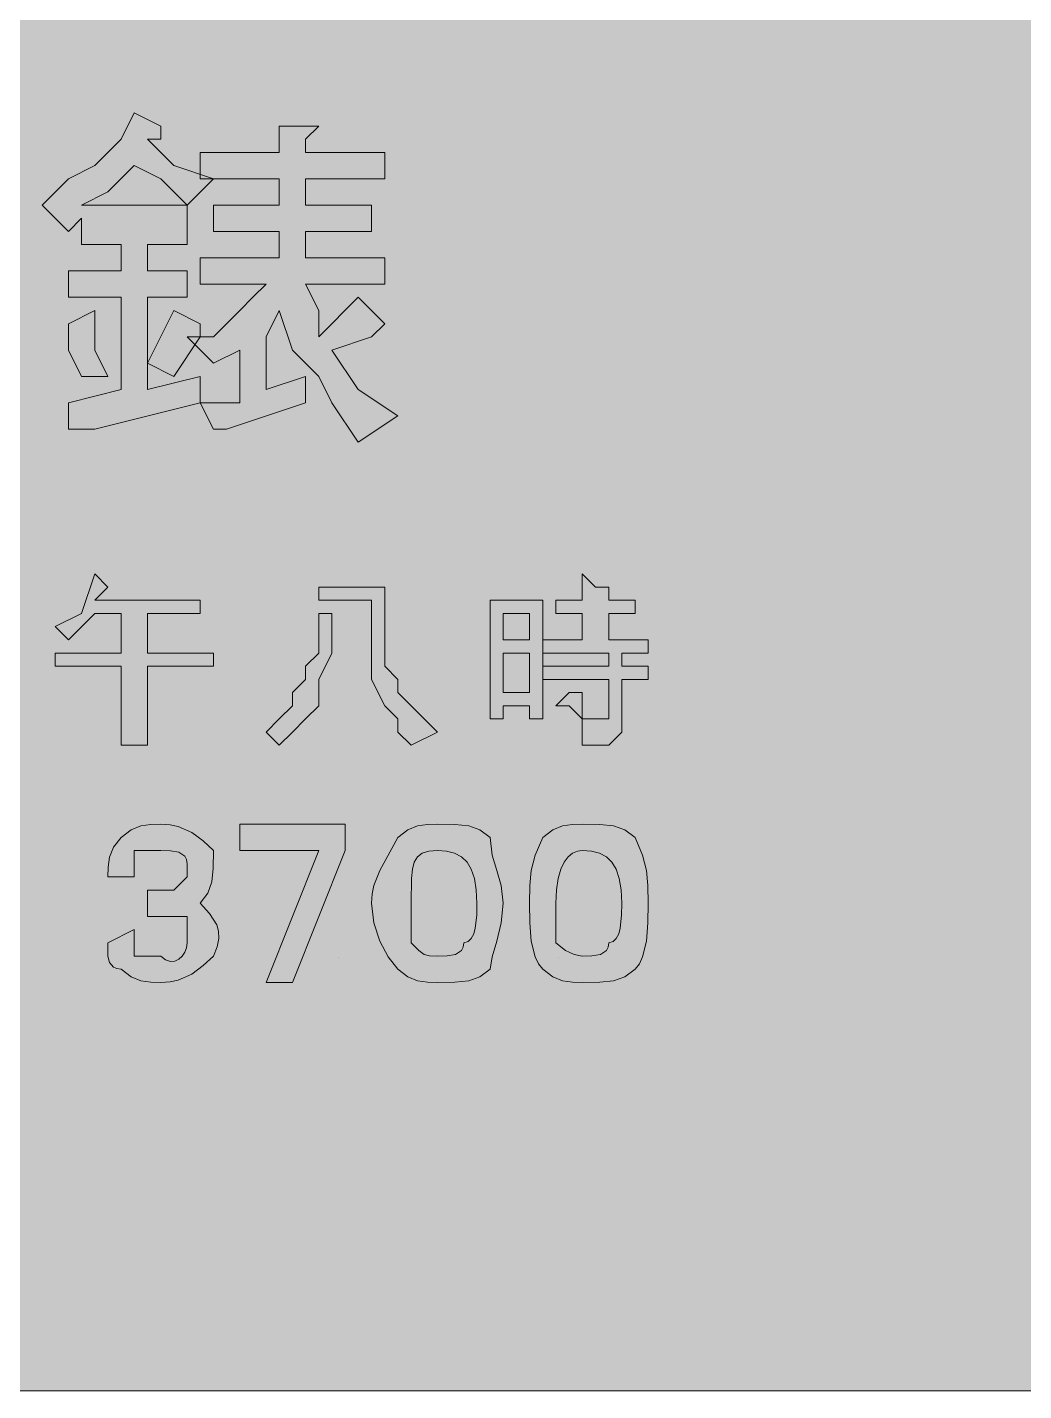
# Model space of a CAD drawing. Header units: metres. Extents: x 10 to 558, y 12 to 260.
# Drawn here: x 363.6 to 454.4, y 11.5 to 135.7 of the extents above; entities that cross this region are included whole.
import ezdxf

# ---------------------------------------------------------------- set-up
doc = ezdxf.new("R2010")
doc.units = ezdxf.units.M
for name, color, linetype, true_color in [('FILL_BLUE_0000FF', 7, 'Continuous', 0x0000ff), ('FILL_WHITE_FFFFFF', 7, 'Continuous', 0xffffff), ('STROKE_WHITE_FFFFFF', 7, 'Continuous', 0xffffff)]:
    doc.layers.add(name, color=color, linetype=linetype, true_color=true_color)

msp = doc.modelspace()

# ---------------------------------------------------------------- hatches: boundary and pattern name
at = {"layer": 'FILL_BLUE_0000FF', "true_color": 0x0000ff}
h = msp.add_hatch(color=7, dxfattribs=at)
h.dxf.hatch_style = 1
h.paths.add_polyline_path([(551.8, 259.87), (552.54, 259.71), (553.8, 259.17), (554.83, 258.4), (555.75, 257.52), (556.54, 257.02), (557.14, 256.43), (557.56, 255.79), (557.85, 255.12), (558.11, 253.81), (558.15, 252.72), (558.15, 18.72), (558.15, 16.32), (555.75, 13.92), (554.83, 13.04), (553.8, 12.27), (552.54, 11.73), (551.8, 11.57), (550.95, 11.52), (16.95, 11.52), (16.05, 11.54), (15.15, 11.67), (14.25, 12.03), (13.35, 12.72), (12.6, 12.87), (11.83, 13.23), (10.95, 13.92), (10.55, 14.42), (10.26, 15.01), (9.9, 16.32), (9.75, 18.72), (9.75, 252.72), (9.75, 255.12), (9.94, 256), (10.35, 256.77), (10.95, 257.52), (11.83, 258.23), (12.6, 258.72), (13.14, 259.21), (13.3, 259.52), (13.35, 259.92), (16.95, 259.92), (550.95, 259.92), (551.8, 259.87)])
at = {"layer": 'FILL_WHITE_FFFFFF', "true_color": 0xffffff}
h = msp.add_hatch(color=7, dxfattribs=at)
h.dxf.hatch_style = 1
h.paths.add_polyline_path([(374.55, 115.92), (374.55, 113.52), (378.15, 113.52), (378.15, 111.12), (374.55, 111.12), (374.55, 102.72), (379.35, 103.92), (379.35, 101.52), (369.75, 99.12), (368.55, 99.12), (367.35, 99.12), (367.35, 101.52), (372.15, 102.72), (372.15, 111.12), (367.35, 111.12), (367.35, 113.52), (372.15, 113.52), (372.15, 115.92), (368.55, 115.92), (368.55, 118.32), (367.35, 117.12), (364.95, 119.52), (367.35, 121.92), (369.75, 123.12), (372.15, 125.52), (373.35, 127.92), (375.75, 126.72), (375.75, 125.52), (374.55, 125.52), (376.95, 123.12), (380.55, 121.92), (378.15, 119.52), (378.15, 115.92), (374.55, 115.92)])
h.paths.add_polyline_path([(375.75, 121.92), (373.35, 123.12), (370.95, 120.72), (368.55, 119.52), (378.15, 119.52), (375.75, 121.92)], flags=16)
h = msp.add_hatch(color=7, dxfattribs=at)
h.dxf.hatch_style = 1
h.paths.add_polyline_path([(386.55, 124.32), (386.55, 126.72), (388.95, 126.72), (390.15, 126.72), (388.95, 125.52), (388.95, 124.32), (396.15, 124.32), (396.15, 121.92), (388.95, 121.92), (388.95, 119.52), (394.95, 119.52), (394.95, 117.12), (388.95, 117.12), (388.95, 114.72), (396.15, 114.72), (396.15, 112.32), (388.95, 112.32), (390.15, 109.92), (390.15, 107.52), (393.75, 111.12), (396.15, 108.72), (394.95, 107.52), (391.35, 106.32), (393.75, 102.72), (397.35, 100.32), (393.75, 97.92), (391.35, 101.52), (390.15, 103.92), (387.75, 106.32), (386.55, 109.92), (385.35, 107.52), (385.35, 102.72), (388.95, 103.92), (388.95, 101.52), (381.75, 99.12), (380.55, 99.12), (379.35, 101.52), (382.95, 101.52), (382.95, 106.32), (380.55, 105.12), (378.15, 107.52), (380.55, 107.52), (382.95, 109.92), (384.15, 111.12), (385.35, 112.32), (379.35, 112.32), (379.35, 114.72), (386.55, 114.72), (386.55, 117.12), (380.55, 117.12), (380.55, 119.52), (386.55, 119.52), (386.55, 121.92), (379.35, 121.92), (379.35, 124.32), (386.55, 124.32)])
h = msp.add_hatch(color=7, dxfattribs=at)
h.dxf.hatch_style = 1
h.paths.add_polyline_path([(369.75, 106.32), (370.95, 103.92), (368.55, 103.92), (367.35, 106.32), (367.35, 108.72), (369.75, 109.92), (369.75, 106.32)])
h = msp.add_hatch(color=7, dxfattribs=at)
h.dxf.hatch_style = 1
h.paths.add_polyline_path([(376.95, 109.92), (379.35, 108.72), (379.35, 107.52), (376.95, 103.92), (374.55, 105.12), (376.95, 109.92)])
h = msp.add_hatch(color=7, dxfattribs=at)
h.dxf.hatch_style = 1
h.paths.add_polyline_path([(368.55, 82.32), (369.75, 85.92), (370.95, 84.72), (369.75, 83.52), (379.35, 83.52), (379.35, 82.32), (374.55, 82.32), (374.55, 78.72), (380.55, 78.72), (380.55, 77.52), (374.55, 77.52), (374.55, 70.32), (372.15, 70.32), (372.15, 77.52), (366.15, 77.52), (366.15, 78.72), (372.15, 78.72), (372.15, 82.32), (369.75, 82.32), (367.35, 79.92), (366.15, 81.12), (368.55, 82.32)])
h = msp.add_hatch(color=7, dxfattribs=at)
h.dxf.hatch_style = 1
h.paths.add_polyline_path([(414.15, 82.32), (411.75, 82.32), (411.75, 83.52), (414.15, 83.52), (414.15, 85.92), (415.35, 84.72), (416.55, 84.72), (416.55, 83.52), (418.95, 83.52), (418.95, 82.32), (416.55, 82.32), (416.55, 79.92), (420.15, 79.92), (420.15, 78.72), (417.75, 78.72), (417.75, 77.52), (420.15, 77.52), (420.15, 76.32), (417.75, 76.32), (417.75, 72.72), (417.75, 71.52), (416.55, 70.32), (415.35, 70.32), (414.15, 70.32), (414.15, 72.72), (415.35, 72.72), (416.55, 72.72), (416.55, 76.32), (410.55, 76.32), (410.55, 77.52), (416.55, 77.52), (416.55, 78.72), (410.55, 78.72), (410.55, 79.92), (414.15, 79.92), (414.15, 82.32)])
h = msp.add_hatch(color=7, dxfattribs=at)
h.dxf.hatch_style = 1
h.paths.add_polyline_path([(396.15, 84.72), (396.15, 82.32), (396.15, 79.92), (396.15, 78.72), (396.15, 77.52), (397.35, 76.32), (397.35, 75.12), (398.55, 73.92), (399.75, 72.72), (400.95, 71.52), (398.55, 70.32), (397.35, 71.52), (397.35, 72.72), (396.15, 73.92), (394.95, 76.32), (394.95, 77.52), (394.95, 78.72), (394.95, 79.92), (394.95, 81.12), (394.95, 83.52), (390.15, 83.52), (390.15, 84.72), (396.15, 84.72)])
h = msp.add_hatch(color=7, dxfattribs=at)
h.dxf.hatch_style = 1
h.paths.add_polyline_path([(409.35, 72.72), (409.35, 73.92), (406.95, 73.92), (406.95, 72.72), (405.75, 72.72), (405.75, 83.52), (410.55, 83.52), (410.55, 72.72), (409.35, 72.72)])
h.paths.add_polyline_path([(406.95, 82.32), (406.95, 79.92), (409.35, 79.92), (409.35, 82.32), (406.95, 82.32)], flags=16)
h.paths.add_polyline_path([(409.35, 78.72), (406.95, 78.72), (406.95, 75.12), (409.35, 75.12), (409.35, 78.72)], flags=16)
h = msp.add_hatch(color=7, dxfattribs=at)
h.dxf.hatch_style = 1
h.paths.add_polyline_path([(386.55, 72.72), (387.75, 73.92), (387.75, 75.12), (388.95, 76.32), (388.95, 77.52), (390.15, 78.72), (390.15, 81.12), (390.15, 82.32), (391.35, 82.32), (391.35, 81.12), (391.35, 79.92), (391.35, 78.72), (390.15, 76.32), (390.15, 75.12), (390.15, 73.92), (388.95, 72.72), (387.75, 71.52), (386.55, 70.32), (385.35, 71.52), (386.55, 72.72)])
h = msp.add_hatch(color=7, dxfattribs=at)
h.dxf.hatch_style = 1
h.paths.add_polyline_path([(414.15, 75.12), (414.15, 73.92), (414.15, 72.72), (412.95, 73.92), (411.75, 73.92), (412.95, 75.12), (414.15, 75.12)])
h = msp.add_hatch(color=7, dxfattribs=at)
h.dxf.hatch_style = 1
h.paths.add_polyline_path([(378.15, 54.72), (376.95, 54.72), (374.55, 54.72), (374.55, 57.12), (376.95, 57.12), (378.15, 58.32), (378.15, 59.52), (378.1, 59.92), (377.94, 60.21), (377.4, 60.57), (376.63, 60.7), (375.75, 60.72), (373.35, 60.72), (373.35, 59.52), (373.35, 58.32), (370.95, 58.32), (370.97, 59.22), (371.1, 60.12), (371.46, 61.02), (372.15, 61.92), (373.05, 62.61), (373.95, 62.97), (374.85, 63.1), (375.75, 63.12), (376.6, 63.07), (377.34, 62.91), (378.6, 62.37), (379.63, 61.6), (380.55, 60.72), (380.53, 59.13), (380.4, 57.87), (380.04, 56.84), (379.35, 55.92), (380.21, 55), (380.85, 53.97), (381.01, 53.38), (381.04, 52.71), (380.89, 51.97), (380.55, 51.12), (379.63, 50.24), (378.6, 49.47), (377.34, 48.93), (376.6, 48.77), (375.75, 48.72), (374.85, 48.74), (373.95, 48.87), (373.05, 49.23), (372.15, 49.92), (371.75, 49.97), (371.46, 50.11), (371.1, 50.52), (370.95, 51.12), (370.95, 52.32), (373.35, 53.52), (373.35, 51.12), (375.75, 51.12), (376.2, 50.78), (376.63, 50.63), (377.04, 50.66), (377.4, 50.82), (377.71, 51.1), (377.94, 51.46), (378.1, 51.87), (378.15, 52.32), (378.15, 54.72)])
h = msp.add_hatch(color=7, dxfattribs=at)
h.dxf.hatch_style = 1
h.paths.add_polyline_path([(390.15, 60.72), (382.95, 60.72), (382.95, 63.12), (392.55, 63.12), (392.55, 60.72), (387.75, 48.72), (385.35, 48.72), (390.15, 60.72)])
h = msp.add_hatch(color=7, dxfattribs=at)
h.dxf.hatch_style = 1
h.paths.add_polyline_path([(395.16, 57.53), (395.7, 58.92), (397.35, 61.92), (398.25, 62.61), (399.15, 62.97), (400.05, 63.1), (400.95, 63.12), (402.54, 63.1), (403.8, 62.97), (404.83, 62.61), (405.75, 61.92), (405.94, 60.31), (406.35, 58.92), (406.76, 57.53), (406.95, 55.92), (406.76, 54.14), (406.35, 52.47), (405.94, 51.03), (405.75, 49.92), (404.83, 49.23), (403.8, 48.87), (402.54, 48.74), (400.95, 48.72), (400.05, 48.74), (399.15, 48.87), (398.25, 49.23), (397.35, 49.92), (396.47, 51.03), (395.7, 52.47), (395.16, 54.14), (394.95, 55.92), (395, 56.77), (395.16, 57.53)])
h.paths.add_polyline_path([(402.6, 51.27), (403.14, 51.63), (403.3, 51.92), (403.35, 52.32), (403.75, 52.43), (404.04, 52.71), (404.26, 53.14), (404.4, 53.67), (404.53, 54.85), (404.55, 55.92), (404.49, 57.16), (404.32, 58.19), (404.04, 59.02), (403.65, 59.67), (403.14, 60.15), (402.52, 60.48), (401.79, 60.66), (400.95, 60.72), (400.16, 60.66), (399.56, 60.48), (399.14, 60.15), (398.85, 59.67), (398.68, 59.02), (398.59, 58.19), (398.55, 55.92), (398.55, 52.32), (399.26, 51.63), (399.75, 51.27), (400.24, 51.14), (400.95, 51.12), (401.83, 51.14), (402.6, 51.27)], flags=16)
h = msp.add_hatch(color=7, dxfattribs=at)
h.dxf.hatch_style = 1
h.paths.add_polyline_path([(409.5, 58.92), (409.86, 60.31), (410.55, 61.92), (411.45, 62.61), (412.35, 62.97), (413.25, 63.1), (414.15, 63.12), (415.74, 63.1), (417, 62.97), (418.03, 62.61), (418.95, 61.92), (419.64, 60.31), (420, 58.92), (420.13, 57.53), (420.15, 55.92), (420.13, 54.14), (420, 52.47), (419.64, 51.03), (419.35, 50.42), (418.95, 49.92), (418.03, 49.23), (417, 48.87), (415.74, 48.74), (414.15, 48.72), (413.25, 48.74), (412.35, 48.87), (411.45, 49.23), (410.55, 49.92), (410.15, 50.42), (409.86, 51.03), (409.5, 52.47), (409.37, 54.14), (409.35, 55.92), (409.37, 57.53), (409.5, 58.92)])
h.paths.add_polyline_path([(415.8, 51.27), (416.34, 51.63), (416.5, 51.92), (416.55, 52.32), (416.95, 52.43), (417.24, 52.71), (417.46, 53.14), (417.6, 53.67), (417.73, 54.85), (417.75, 55.92), (417.69, 57.16), (417.52, 58.19), (417.24, 59.02), (416.85, 59.67), (416.34, 60.15), (415.72, 60.48), (414.99, 60.66), (414.15, 60.72), (413.7, 60.66), (413.27, 60.48), (412.86, 60.15), (412.5, 59.67), (412.19, 59.02), (411.96, 58.19), (411.8, 57.16), (411.75, 55.92), (411.75, 52.32), (412.63, 51.63), (413.4, 51.27), (414.15, 51.12), (415.03, 51.14), (415.8, 51.27)], flags=16)

# ---------------------------------------------------------------- linework, layer by layer
at = {"layer": 'FILL_BLUE_0000FF', "lineweight": 0, "true_color": 0x0000ff}
msp.add_lwpolyline([(16.95, 259.92), (550.95, 259.92), (551.8, 259.87), (552.54, 259.71), (553.8, 259.17), (554.83, 258.4), (555.75, 257.52), (556.54, 257.02), (557.14, 256.43), (557.56, 255.79), (557.85, 255.12), (558.11, 253.81), (558.15, 252.72), (558.15, 18.72), (558.15, 16.32), (555.75, 13.92), (554.83, 13.04), (553.8, 12.27), (552.54, 11.73), (551.8, 11.57), (550.95, 11.52), (16.95, 11.52)], dxfattribs=at)
at = {"layer": 'FILL_WHITE_FFFFFF', "lineweight": 0, "true_color": 0xffffff}
for points in [[(374.55, 115.92), (374.55, 113.52), (378.15, 113.52), (378.15, 111.12), (374.55, 111.12), (374.55, 102.72), (379.35, 103.92), (379.35, 101.52), (369.75, 99.12), (368.55, 99.12), (367.35, 99.12), (367.35, 101.52), (372.15, 102.72), (372.15, 111.12), (367.35, 111.12), (367.35, 113.52), (372.15, 113.52), (372.15, 115.92), (368.55, 115.92), (368.55, 118.32), (367.35, 117.12), (364.95, 119.52), (367.35, 121.92), (369.75, 123.12), (372.15, 125.52), (373.35, 127.92), (375.75, 126.72), (375.75, 125.52), (374.55, 125.52), (376.95, 123.12), (380.55, 121.92), (378.15, 119.52), (378.15, 115.92)], [(386.55, 124.32), (386.55, 126.72), (388.95, 126.72), (390.15, 126.72), (388.95, 125.52), (388.95, 124.32), (396.15, 124.32), (396.15, 121.92), (388.95, 121.92), (388.95, 119.52), (394.95, 119.52), (394.95, 117.12), (388.95, 117.12), (388.95, 114.72), (396.15, 114.72), (396.15, 112.32), (388.95, 112.32), (390.15, 109.92), (390.15, 107.52), (393.75, 111.12), (396.15, 108.72), (394.95, 107.52), (391.35, 106.32), (393.75, 102.72), (397.35, 100.32), (393.75, 97.92), (391.35, 101.52), (390.15, 103.92), (387.75, 106.32), (386.55, 109.92), (385.35, 107.52), (385.35, 102.72), (388.95, 103.92), (388.95, 101.52), (381.75, 99.12), (380.55, 99.12), (379.35, 101.52), (382.95, 101.52), (382.95, 106.32), (380.55, 105.12), (378.15, 107.52), (380.55, 107.52), (382.95, 109.92), (384.15, 111.12), (385.35, 112.32), (379.35, 112.32), (379.35, 114.72), (386.55, 114.72), (386.55, 117.12), (380.55, 117.12), (380.55, 119.52), (386.55, 119.52), (386.55, 121.92), (379.35, 121.92), (379.35, 124.32)], [(375.75, 121.92), (373.35, 123.12), (370.95, 120.72), (368.55, 119.52), (378.15, 119.52)], [(369.75, 106.32), (370.95, 103.92), (368.55, 103.92), (367.35, 106.32), (367.35, 108.72), (369.75, 109.92)], [(376.95, 109.92), (379.35, 108.72), (379.35, 107.52), (376.95, 103.92), (374.55, 105.12)], [(368.55, 82.32), (369.75, 85.92), (370.95, 84.72), (369.75, 83.52), (379.35, 83.52), (379.35, 82.32), (374.55, 82.32), (374.55, 78.72), (380.55, 78.72), (380.55, 77.52), (374.55, 77.52), (374.55, 70.32), (372.15, 70.32), (372.15, 77.52), (366.15, 77.52), (366.15, 78.72), (372.15, 78.72), (372.15, 82.32), (369.75, 82.32), (367.35, 79.92), (366.15, 81.12)], [(414.15, 82.32), (411.75, 82.32), (411.75, 83.52), (414.15, 83.52), (414.15, 85.92), (415.35, 84.72), (416.55, 84.72), (416.55, 83.52), (418.95, 83.52), (418.95, 82.32), (416.55, 82.32), (416.55, 79.92), (420.15, 79.92), (420.15, 78.72), (417.75, 78.72), (417.75, 77.52), (420.15, 77.52), (420.15, 76.32), (417.75, 76.32), (417.75, 72.72), (417.75, 71.52), (416.55, 70.32), (415.35, 70.32), (414.15, 70.32), (414.15, 72.72), (415.35, 72.72), (416.55, 72.72), (416.55, 76.32), (410.55, 76.32), (410.55, 77.52), (416.55, 77.52), (416.55, 78.72), (410.55, 78.72), (410.55, 79.92), (414.15, 79.92)], [(396.15, 84.72), (396.15, 82.32), (396.15, 79.92), (396.15, 78.72), (396.15, 77.52), (397.35, 76.32), (397.35, 75.12), (398.55, 73.92), (399.75, 72.72), (400.95, 71.52), (398.55, 70.32), (397.35, 71.52), (397.35, 72.72), (396.15, 73.92), (394.95, 76.32), (394.95, 77.52), (394.95, 78.72), (394.95, 79.92), (394.95, 81.12), (394.95, 83.52), (390.15, 83.52), (390.15, 84.72)], [(409.35, 72.72), (409.35, 73.92), (406.95, 73.92), (406.95, 72.72), (405.75, 72.72), (405.75, 83.52), (410.55, 83.52), (410.55, 72.72)], [(386.55, 72.72), (387.75, 73.92), (387.75, 75.12), (388.95, 76.32), (388.95, 77.52), (390.15, 78.72), (390.15, 81.12), (390.15, 82.32), (391.35, 82.32), (391.35, 81.12), (391.35, 79.92), (391.35, 78.72), (390.15, 76.32), (390.15, 75.12), (390.15, 73.92), (388.95, 72.72), (387.75, 71.52), (386.55, 70.32), (385.35, 71.52)], [(406.95, 82.32), (406.95, 79.92), (409.35, 79.92), (409.35, 82.32)], [(409.35, 78.72), (406.95, 78.72), (406.95, 75.12), (409.35, 75.12)], [(414.15, 75.12), (414.15, 73.92), (414.15, 72.72), (412.95, 73.92), (411.75, 73.92), (412.95, 75.12)], [(378.15, 54.72), (376.95, 54.72), (374.55, 54.72), (374.55, 57.12), (376.95, 57.12), (378.15, 58.32), (378.15, 59.52), (378.1, 59.92), (377.94, 60.21), (377.4, 60.57), (376.63, 60.7), (375.75, 60.72), (373.35, 60.72), (373.35, 59.52), (373.35, 58.32), (370.95, 58.32), (370.97, 59.22), (371.1, 60.12), (371.46, 61.02), (372.15, 61.92), (373.05, 62.61), (373.95, 62.97), (374.85, 63.1), (375.75, 63.12), (376.6, 63.07), (377.34, 62.91), (378.6, 62.37), (379.63, 61.6), (380.55, 60.72), (380.53, 59.13), (380.4, 57.87), (380.04, 56.84), (379.35, 55.92), (380.21, 55), (380.85, 53.97), (381.01, 53.38), (381.04, 52.71), (380.89, 51.97), (380.55, 51.12), (379.63, 50.24), (378.6, 49.47), (377.34, 48.93), (376.6, 48.77), (375.75, 48.72), (374.85, 48.74), (373.95, 48.87), (373.05, 49.23), (372.15, 49.92), (371.75, 49.97), (371.46, 50.11), (371.1, 50.52), (370.95, 51.12), (370.95, 52.32), (373.35, 53.52), (373.35, 51.12), (375.75, 51.12), (376.2, 50.78), (376.63, 50.63), (377.04, 50.66), (377.4, 50.82), (377.71, 51.1), (377.94, 51.46), (378.1, 51.87), (378.15, 52.32)], [(390.15, 60.72), (382.95, 60.72), (382.95, 63.12), (392.55, 63.12), (392.55, 60.72), (387.75, 48.72), (385.35, 48.72)], [(395.16, 57.53), (395.7, 58.92), (397.35, 61.92), (398.25, 62.61), (399.15, 62.97), (400.05, 63.1), (400.95, 63.12), (402.54, 63.1), (403.8, 62.97), (404.83, 62.61), (405.75, 61.92), (405.94, 60.31), (406.35, 58.92), (406.76, 57.53), (406.95, 55.92), (406.76, 54.14), (406.35, 52.47), (405.94, 51.03), (405.75, 49.92), (404.83, 49.23), (403.8, 48.87), (402.54, 48.74), (400.95, 48.72), (400.05, 48.74), (399.15, 48.87), (398.25, 49.23), (397.35, 49.92), (396.47, 51.03), (395.7, 52.47), (395.16, 54.14), (394.95, 55.92), (395, 56.77)], [(409.5, 58.92), (409.86, 60.31), (410.55, 61.92), (411.45, 62.61), (412.35, 62.97), (413.25, 63.1), (414.15, 63.12), (415.74, 63.1), (417, 62.97), (418.03, 62.61), (418.95, 61.92), (419.64, 60.31), (420, 58.92), (420.13, 57.53), (420.15, 55.92), (420.13, 54.14), (420, 52.47), (419.64, 51.03), (419.35, 50.42), (418.95, 49.92), (418.03, 49.23), (417, 48.87), (415.74, 48.74), (414.15, 48.72), (413.25, 48.74), (412.35, 48.87), (411.45, 49.23), (410.55, 49.92), (410.15, 50.42), (409.86, 51.03), (409.5, 52.47), (409.37, 54.14), (409.35, 55.92), (409.37, 57.53)], [(402.6, 51.27), (403.14, 51.63), (403.3, 51.92), (403.35, 52.32), (403.75, 52.43), (404.04, 52.71), (404.26, 53.14), (404.4, 53.67), (404.53, 54.85), (404.55, 55.92), (404.49, 57.16), (404.32, 58.19), (404.04, 59.02), (403.65, 59.67), (403.14, 60.15), (402.52, 60.48), (401.79, 60.66), (400.95, 60.72), (400.16, 60.66), (399.56, 60.48), (399.14, 60.15), (398.85, 59.67), (398.68, 59.02), (398.59, 58.19), (398.55, 55.92), (398.55, 52.32), (399.26, 51.63), (399.75, 51.27), (400.24, 51.14), (400.95, 51.12), (401.83, 51.14)], [(415.8, 51.27), (416.34, 51.63), (416.5, 51.92), (416.55, 52.32), (416.95, 52.43), (417.24, 52.71), (417.46, 53.14), (417.6, 53.67), (417.73, 54.85), (417.75, 55.92), (417.69, 57.16), (417.52, 58.19), (417.24, 59.02), (416.85, 59.67), (416.34, 60.15), (415.72, 60.48), (414.99, 60.66), (414.15, 60.72), (413.7, 60.66), (413.27, 60.48), (412.86, 60.15), (412.5, 59.67), (412.19, 59.02), (411.96, 58.19), (411.8, 57.16), (411.75, 55.92), (411.75, 52.32), (412.63, 51.63), (413.4, 51.27), (414.15, 51.12), (415.03, 51.14)]]:
    msp.add_lwpolyline(points, close=True, dxfattribs=at)
at = {"layer": 'STROKE_WHITE_FFFFFF', "lineweight": 0, "true_color": 0xffffff}
for points in [[(391.95, 50.96), (391.95, 50.96)], [(391.95, 50.96), (391.95, 50.96)], [(391.95, 50.96), (391.95, 50.96)], [(391.95, 50.96), (391.95, 50.96)], [(391.95, 50.96), (391.95, 50.96)], [(391.95, 50.96), (391.95, 50.96)], [(411.95, 50.96), (411.95, 50.96)], [(411.95, 50.96), (411.95, 50.96)], [(411.95, 50.96), (411.95, 50.96)], [(411.95, 50.96), (411.95, 50.96)], [(411.95, 50.96), (411.95, 50.96)], [(411.95, 50.96), (411.95, 50.96)]]:
    msp.add_lwpolyline(points, dxfattribs=at)

doc.saveas('drawing.dxf')
